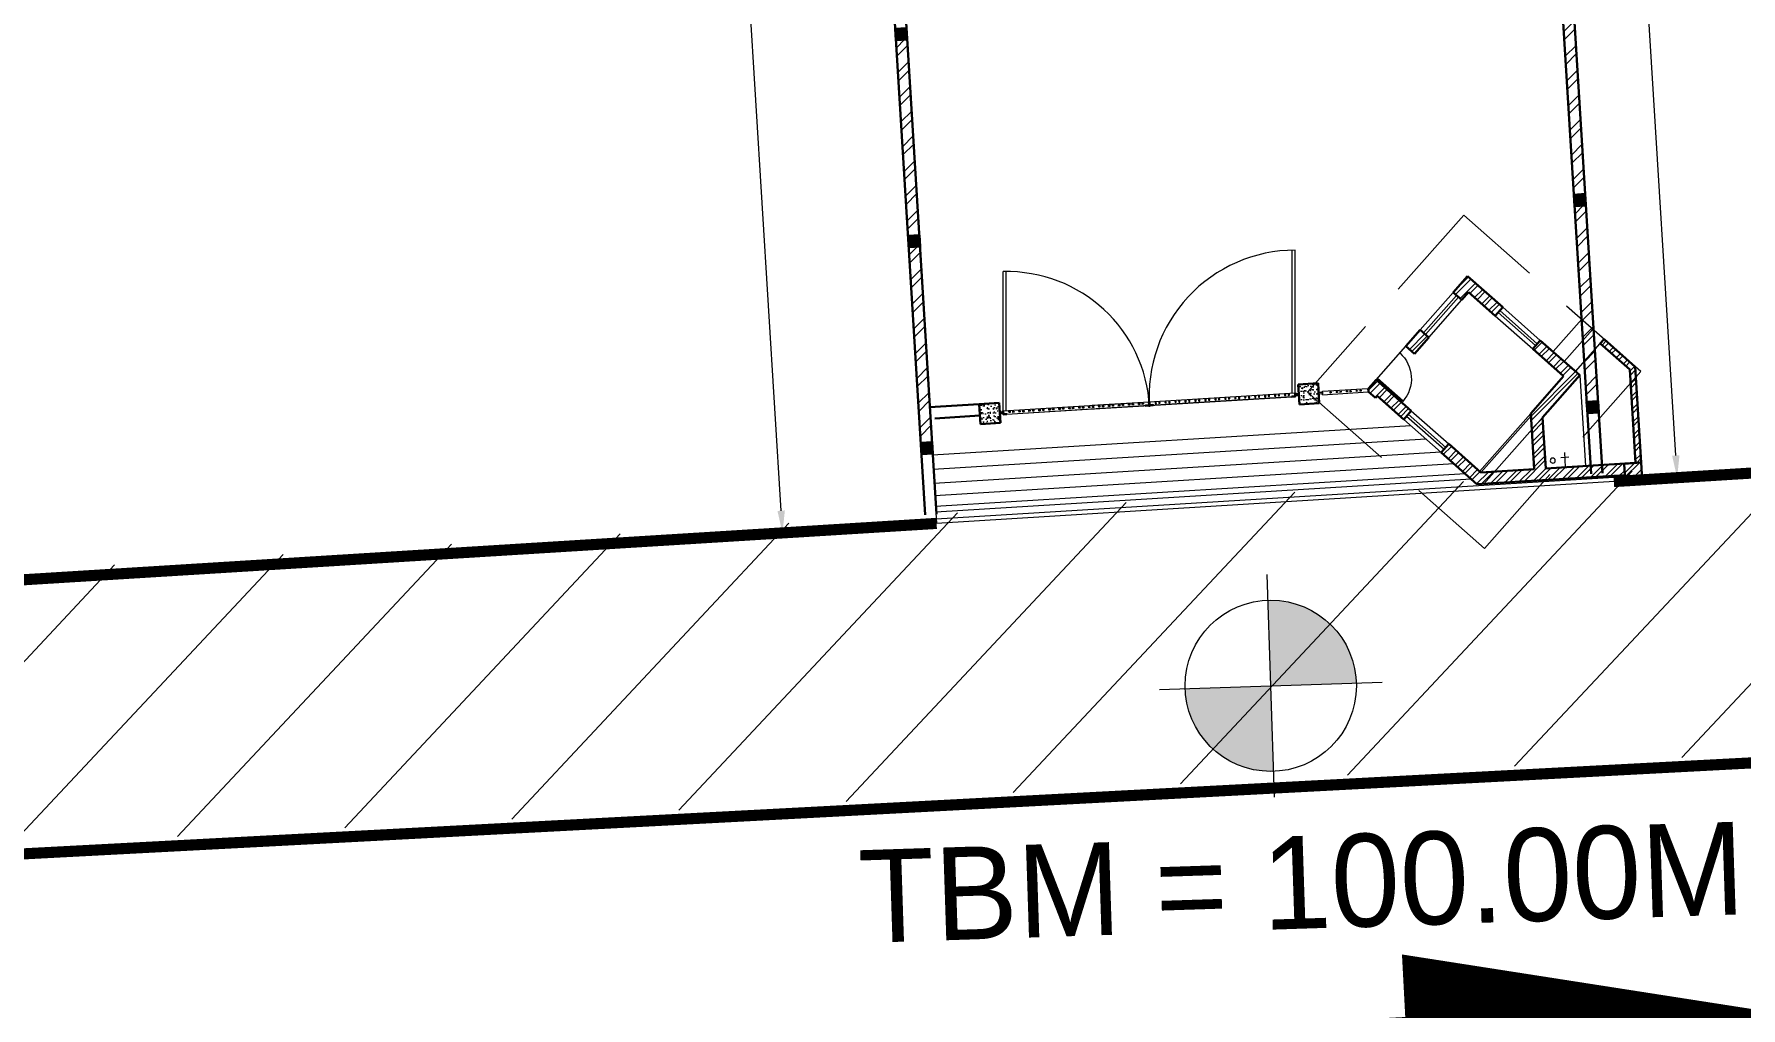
# Model space of a CAD drawing. Header units: millimetres. Extents: x 3614 to 12428, y -844 to 6844.
# Drawn here: x 5275.1 to 5309.6, y -478.92 to -459.24 of the extents above; entities that cross this region are included whole.
import ezdxf

# ---------------------------------------------------------------- set-up
doc = ezdxf.new("R2010")
doc.units = ezdxf.units.MM
doc.header["$LTSCALE"] = 40
doc.header["$MEASUREMENT"] = 0
doc.header["$PDMODE"] = 32
doc.header["$PDSIZE"] = 0.02
doc.linetypes.add('DASHED', pattern=[0.75, 0.5, -0.25])
doc.layers.get('0').update_dxf_attribs({"linetype": 'CONTINUOUS', "lineweight": 20})
doc.layers.get('Defpoints').update_dxf_attribs({"linetype": 'CONTINUOUS', "lineweight": 20})
for name, color, linetype, lineweight in [('Arrow', 1, 'CONTINUOUS', 18), ('brick Hatch', 30, 'CONTINUOUS', 13), ('Column', 252, 'CONTINUOUS', 30), ('Column Hatch', 253, 'CONTINUOUS', 13), ('Dim', 220, 'CONTINUOUS', 15), ('Door', 54, 'CONTINUOUS', 18), ('Fixture', 44, 'CONTINUOUS', 15), ('Hatch', 42, 'CONTINUOUS', 15), ('Hidden', 30, 'DASHED', 18), ('Jali', 40, 'CONTINUOUS', 5), ('LINE', 22, 'CONTINUOUS', 13), ('Property Line', 1, 'CONTINUOUS', 30), ('TBM', 1, 'CONTINUOUS', 20), ('TEXT', 7, 'CONTINUOUS', 20), ('Wall', 7, 'CONTINUOUS', 30), ('Window', 150, 'CONTINUOUS', 15), ('Window-Wall', 7, 'CONTINUOUS', 18)]:
    doc.layers.add(name, color=color, linetype=linetype, lineweight=lineweight)
doc.layers.add('Road', color=7, linetype='CONTINUOUS')
doc.styles.add('STYLE9', font='GOTHIC.TTF')
doc.styles.add('Tabrej', font='GOTHIC.TTF')
doc.dimstyles.new('Tabrej', dxfattribs={"dimtxt": 0.5, "dimasz": 0.45, "dimexe": 0.18, "dimexo": 0.0625, "dimgap": 0.09, "dimtad": 0, "dimdec": 3, "dimzin": 0, "dimdsep": 46, "dimtxsty": 'Tabrej', "dimcen": 0, "dimclrd": 256, "dimclre": 256, "dimclrt": 7, "dimaunit": 1, "dimadec": 3, "dimazin": 0, "dimtfac": 1, "dimtdec": 3, "dimtofl": 0, "dimtmove": 0, "dimatfit": 3, "dimfxl": 0, "dimtolj": 1, "dimtzin": 0, "dimlwd": -1, "dimlwe": -1, "dimarcsym": 0})

# ---------------------------------------------------------------- blocks, each defined once
blk = doc.blocks.new('*D32')
at = {"layer": 'Defpoints', "color": 0, "ltscale": 0.05, "transparency": 16777216}
for p in [(5302.83, -400.21), (5307.032, -468.284), (5308.311, -468.205)]:
    blk.add_point(p, dxfattribs=at)
at = {"layer": 'Dim', "ltscale": 0.05, "transparency": 16777216}
for p, q in [((5302.893, -400.206), (5304.29, -400.12)), ((5304.138, -400.58), (5306.016, -431.012)), ((5308.284, -467.756), (5306.406, -437.324)), ((5307.094, -468.28), (5308.491, -468.194))]:
    blk.add_line(p, q, dxfattribs=at)
for points in [[(5304.213, -400.576), (5304.063, -400.585), (5304.11, -400.131)], [(5308.359, -467.751), (5308.209, -467.76), (5308.311, -468.205)]]:
    blk.add_solid(points, dxfattribs=at)
at = {"layer": 'Dim', "color": 7, "lineweight": 35, "ltscale": 0.05, "transparency": 16777216, "insert": (5306.211, -434.168), "char_height": 1.5, "attachment_point": 5, "rotation": 273.5315, "style": 'Tabrej'}
blk.add_mtext('\\A1;68.203', dxfattribs=at)
blk = doc.blocks.new('*D33')
at = {"layer": 'Defpoints', "color": 0, "ltscale": 0.05, "transparency": 16777216}
for p in [(5290.41, -421.649), (5293.342, -469.129), (5290.227, -469.321)]:
    blk.add_point(p, dxfattribs=at)
at = {"layer": 'Dim', "ltscale": 0.05, "transparency": 16777216}
for p, q in [((5290.348, -421.652), (5287.116, -421.852)), ((5287.324, -422.29), (5288.576, -442.579)), ((5290.2, -468.872), (5288.947, -448.583)), ((5293.279, -469.133), (5290.048, -469.332))]:
    blk.add_line(p, q, dxfattribs=at)
for points in [[(5287.399, -422.285), (5287.249, -422.295), (5287.296, -421.841)], [(5290.275, -468.867), (5290.125, -468.877), (5290.227, -469.321)]]:
    blk.add_solid(points, dxfattribs=at)
at = {"layer": 'Dim', "color": 7, "lineweight": 35, "ltscale": 0.05, "transparency": 16777216, "insert": (5288.762, -445.581), "char_height": 1.5, "attachment_point": 5, "rotation": 273.5328, "style": 'Tabrej'}
blk.add_mtext('\\A1;47.571', dxfattribs=at)
blk = doc.blocks.new('BM')
at = {"layer": 'TBM'}
for points in [[(0, 0.144), (0, 0), (0.144, 0, 0.414214)], [(0, 0), (-0.144, 0, 0.414214), (0, -0.144)]]:
    blk.add_hatch(color=256, dxfattribs=at).paths.add_polyline_path(points)
for p, q in [((0, -0.1872), (0, 0.1872)), ((-0.1872, 0), (0.1872, 0))]:
    blk.add_line(p, q, dxfattribs=at)
blk.add_circle((0, 0), 0.144, dxfattribs=at)
blk = doc.blocks.new('arrow')
at = {"layer": 'Arrow', "color": 1}
blk.add_lwpolyline([(28337.059, 27068.614, 0, 1.266, 0), (28340.07, 27068.614, 0.253, 8.113, 0)], format="xyseb", dxfattribs=at)
at = {"layer": 'Arrow', "color": 1, "const_width": 0.253}
blk.add_lwpolyline([(28340.07, 27068.614), (28343.202, 27068.614)], dxfattribs=at)
blk = doc.blocks.new('s')
at = {"layer": 'Wall'}
for p, q in [((2353989, -1671014), (2354064, -1671014)), ((2353989, -1671014), (2353989, -1671017)), ((2353992, -1671020), (2354055, -1671020)), ((2354058, -1671023), (2354058, -1671086)), ((2354061, -1671089), (2354064, -1671089)), ((2354064, -1671014), (2354064, -1671089))]:
    blk.add_line(p, q, dxfattribs=at)
for centre, start, end in [((2353992, -1671017), 180, 270), ((2354055, -1671023), 0, 90), ((2354061, -1671086), 180, 270)]:
    blk.add_arc(centre, 3, start, end, dxfattribs=at)
blk = doc.blocks.new('Door')
for p, q in [((0, 0.458), (0, 0.444)), ((0, 0.458), (0.917, 0.458)), ((0, 0.444), (0.917, 0.444))]:
    blk.add_line(p, q)
blk.add_arc((0, 0.458), 0.917, 270, 0)
blk = doc.blocks.new('colm boundary')
at = {"layer": 'Column Hatch', "ltscale": 0.05}
h = blk.add_hatch(color=256, dxfattribs=at)
h.dxf.hatch_style = 1
h.paths.add_polyline_path([(5329.066, -456.275), (5329.296, -456.275), (5329.296, -456.045), (5329.066, -456.045)])
at = {"layer": 'Column', "ltscale": 0.05}
blk.add_lwpolyline([(5329.066, -456.275), (5329.296, -456.275), (5329.296, -456.045), (5329.066, -456.045)], close=True, dxfattribs=at)
blk = doc.blocks.new('fgb')
at = {"layer": 'Hatch', "ltscale": 0.05}
h = blk.add_hatch(dxfattribs=at)
h.set_pattern_fill('ANSI32', color=256)
h.set_pattern_definition([(45, (-234.00443, 22.68785), (-0.265165043, 0.265165043), []), (45, (-233.82765, 22.68785), (-0.265165043, 0.265165043), [])])
h.paths.add_polyline_path([(5056.42, -399.19), (5056.664, -403.145), (5056.894, -403.131), (5056.65, -399.176)])
h = blk.add_hatch(dxfattribs=at)
h.set_pattern_fill('ANSI32', color=256)
h.set_pattern_definition([(45, (-247.4648, 21.85684), (-0.265165043, 0.265165043), []), (45, (-247.28802, 21.85684), (-0.265165043, 0.265165043), [])])
h.paths.add_polyline_path([(5042.96, -400.021), (5043.204, -403.976), (5043.433, -403.962), (5043.189, -400.007)])
h = blk.add_hatch(dxfattribs=at)
h.set_pattern_fill('ANSI32', color=256)
h.set_pattern_definition([(45, (-233.7461, 18.5038), (-0.265165043, 0.265165043), []), (45, (-233.56934, 18.5038), (-0.265165043, 0.265165043), [])])
h.paths.add_polyline_path([(5056.678, -403.374), (5056.923, -407.329), (5057.152, -407.315), (5056.908, -403.36)])
h = blk.add_hatch(dxfattribs=at)
h.set_pattern_fill('ANSI32', color=256)
h.set_pattern_definition([(45, (-247.2065, 17.6728), (-0.265165043, 0.265165043), []), (45, (-247.0297, 17.6728), (-0.265165043, 0.265165043), [])])
h.paths.add_polyline_path([(5043.218, -404.205), (5043.462, -408.16), (5043.692, -408.146), (5043.448, -404.191)])
at = {"layer": 'Hatch'}
h = blk.add_hatch(dxfattribs=at)
h.set_pattern_fill('ANSI31', color=256, scale=18.75, angle=1.8665, style=0)
h.set_pattern_definition([(46.86649, (3271.3276, -2178.5363), (-1.710381, 1.6024236), [])])
h.paths.add_polyline_path([(5061.066, -408.535), (5057.242, -408.771), (5043.552, -409.616), (4975.631, -413.809), (4975.797, -418.89), (5061.104, -414.4)])
at = {"layer": 'Column Hatch', "ltscale": 0.05}
for points in [[(5056.42, -399.19), (5056.664, -403.145), (5056.894, -403.131), (5056.65, -399.176), (5056.42, -399.19)], [(5042.96, -400.021), (5043.204, -403.976), (5043.433, -403.962), (5043.189, -400.007), (5042.96, -400.021)], [(5056.678, -403.374), (5056.923, -407.329), (5057.152, -407.315), (5056.908, -403.36), (5056.678, -403.374)], [(5043.218, -404.205), (5043.462, -408.16), (5043.692, -408.146), (5043.448, -404.191), (5043.218, -404.205)]]:
    blk.add_lwpolyline(points, dxfattribs=at)
at = {"layer": 'Property Line', "lineweight": 30, "ltscale": 0.2}
for p, q in [((5057.242, -408.771), (5053.043, -340.759)), ((5057.012, -408.785), (5052.827, -340.997)), ((5040.836, -361.898), (5043.782, -409.602)), ((5040.621, -362.135), (5043.552, -409.616))]:
    blk.add_line(p, q, dxfattribs=at)
at = {"layer": 'Column Hatch', "rotation": 3.532813035008401}
for p in [(-304.095, -272.991), (-290.376, -276.344), (-303.836, -277.175), (-290.118, -280.528), (-303.578, -281.359)]:
    blk.add_blockref('colm boundary', p, dxfattribs=at)

msp = doc.modelspace()

# ---------------------------------------------------------------- hatches: boundary and pattern name
at = {"layer": 'brick Hatch'}
h = msp.add_hatch(dxfattribs=at)
h.set_pattern_fill('ANSI32', color=256, scale=20.183988, angle=-187.16581, style=0)
h.set_pattern_definition([(225, (5512.23205, 257.21823), (0.13594208, -0.13594208), []), (225, (5512.14142, 257.21823), (0.13594208, -0.13594208), [])])
h.paths.add_polyline_path([(5306.7584, -465.4918), (5306.8353, -465.4049), (5307.4652, -465.9615), (5307.4781, -466.1709), (5307.3694, -466.2939), (5307.3523, -466.0167)])
h.paths.add_polyline_path([(5307.4781, -466.1709), (5307.5849, -467.9008), (5307.4691, -467.908), (5307.3694, -466.2939)])
h.paths.add_polyline_path([(5307.2374, -467.9223), (5307.2517, -468.1539), (5305.6377, -468.2536), (5305.8551, -468.0076)])
h.paths.add_polyline_path([(5304.4055, -468.3297), (5304.6229, -468.0837), (5305.4243, -468.0342), (5305.3748, -467.2327), (5305.5922, -466.9868), (5305.656, -468.0199), (5305.8551, -468.0076), (5305.6377, -468.2536)])
h.paths.add_polyline_path([(5304.6229, -468.0837), (5304.4055, -468.3297), (5304.2645, -468.3384), (5303.5396, -467.6978), (5303.6933, -467.5239), (5304.3461, -468.1008)])
h.paths.add_polyline_path([(5302.2446, -466.5534), (5302.2115, -466.5908), (5302.075, -466.4702), (5302.0707, -466.3997), (5302.2244, -466.2257), (5302.9371, -466.8556), (5302.7834, -467.0295)])
h.paths.add_polyline_path([(5303.1165, -465.2162), (5303.2905, -465.3699), (5302.9998, -465.6989), (5302.8258, -465.5451)])
h.paths.add_polyline_path([(5303.9587, -464.6137), (5303.7848, -464.46), (5304.0755, -464.131), (5304.7883, -464.7609), (5304.6346, -464.9348), (5304.0957, -464.4586)])
h.paths.add_polyline_path([(5306.3442, -466.1358), (5305.5922, -466.9868), (5305.3748, -467.2327), (5305.3546, -466.9051), (5306.0165, -466.1561), (5305.3908, -465.6031), (5305.5445, -465.4291)])
h = msp.add_hatch(dxfattribs=at)
h.set_pattern_fill('AR-CONC', color=256, scale=1.009199, angle=-187.16581, style=0)
h.set_pattern_definition([(230, (5512.21994, 257.21823), (-0.183859363, 0.016085602), [0.019225113, -0.211476245]), (175, (5512.21994, 257.21823), (0.03556679, -0.19281289), [0.01538009, -0.169180995]), (280.451, (5512.20462, 257.21957), (-0.14829324, -0.17672641), [0.016338823, -0.179727055]), (226.1842, (5512.21994, 257.16696), (-0.27357088, 0.04242879), [0.02883767, -0.31721437]), (276.6356, (5512.19714, 257.1705), (-0.23958652, -0.24969996), [0.02450823, -0.26959058]), (171.184, (5512.21994, 257.16696), (-0.2395869, -0.24969952), [0.02307014, -0.25377149]), (201, (5512.19431, 257.17978), (-0.153008568, 0.103205573), [0.019225113, -0.211476244]), (146, (5512.1943, 257.17978), (-0.06237013, -0.185881076), [0.01538009, -0.169180996]), (251.4514, (5512.18156, 257.18838), (-0.215378277, -0.082675917), [0.016338823, -0.179727055]), (217.5, (5512.21994, 257.21823), (-0.0031169946, -0.0853322935), [0, -0.167130317, 0, -0.171744344, 0, -0.169821833]), (187.5, (5512.21994, 257.21823), (-0.067433888, -0.101101464), [0, -0.09791991, 0, -0.163285294, 0, -0.064724548]), (147.5, (5512.277105, 257.21823), (-0.136836983, 0.005781404), [0, -0.06408371, 0, -0.199941177, 0, -0.265306561]), (137.5, (5512.30274, 257.21823), (-0.149490828, -0.025660219), [0, -0.083308824, 0, -0.132781448, 0, -0.188406109])])
h.paths.add_polyline_path([(5300.6505, -466.3205), (5301.0534, -466.2957), (5301.0783, -466.6986), (5300.6754, -466.7234)])
h.paths.add_polyline_path([(5300.8673, -466.4907), (5300.8689, -466.5159), (5300.8941, -466.5143), (5300.8925, -466.4892)], flags=16)
h.paths.add_polyline_path([(5300.8695, -466.4926), (5300.8708, -466.5137), (5300.8919, -466.5124), (5300.8906, -466.4913)], flags=0)
h.paths.add_polyline_path([(5300.9429, -466.486), (5300.9444, -466.5112), (5300.9696, -466.5097), (5300.968, -466.4845)], flags=16)
h.paths.add_polyline_path([(5300.945, -466.4879), (5300.9463, -466.5091), (5300.9675, -466.5078), (5300.9662, -466.4866)], flags=0)
h = msp.add_hatch(dxfattribs=at)
h.set_pattern_fill('AR-CONC', color=256, scale=1.009199, angle=-187.16581, style=0)
h.set_pattern_definition([(230, (5512.11902, 257.21823), (-0.183859363, 0.016085602), [0.019225113, -0.211476245]), (175, (5512.11902, 257.21823), (0.03556679, -0.19281289), [0.01538009, -0.169180995]), (280.451, (5512.1037, 257.21957), (-0.14829324, -0.17672641), [0.016338823, -0.179727055]), (226.1842, (5512.11902, 257.16696), (-0.27357088, 0.04242879), [0.02883767, -0.31721437]), (276.6356, (5512.09623, 257.1705), (-0.23958652, -0.24969996), [0.02450823, -0.26959058]), (171.184, (5512.11902, 257.16696), (-0.2395869, -0.24969952), [0.02307014, -0.25377149]), (201, (5512.09339, 257.17978), (-0.153008568, 0.103205573), [0.019225113, -0.211476244]), (146, (5512.09339, 257.17978), (-0.06237013, -0.185881076), [0.01538009, -0.169180996]), (251.4514, (5512.08064, 257.18838), (-0.215378277, -0.082675917), [0.016338823, -0.179727055]), (217.5, (5512.11902, 257.21823), (-0.0031169946, -0.0853322935), [0, -0.167130317, 0, -0.171744344, 0, -0.169821833]), (187.5, (5512.11902, 257.21823), (-0.067433888, -0.101101464), [0, -0.09791991, 0, -0.163285294, 0, -0.064724548]), (147.5, (5512.176186, 257.21823), (-0.136836983, 0.005781404), [0, -0.06408371, 0, -0.199941177, 0, -0.265306561]), (137.5, (5512.20182, 257.21823), (-0.149490828, -0.025660219), [0, -0.083308824, 0, -0.132781448, 0, -0.188406109])])
h.paths.add_polyline_path([(5294.2039, -466.7185), (5294.4197, -466.7052), (5294.4588, -466.7533), (5294.4918, -466.7007), (5294.6068, -466.6936), (5294.6317, -467.0966), (5294.2288, -467.1214)])
h = msp.add_hatch(dxfattribs=at)
h.set_pattern_fill('ANSI32', color=256, scale=20.183988, angle=-187.16581, style=0)
h.set_pattern_definition([(225, (3060.11953, 1949.38467), (0.135942079, -0.135942079), []), (225, (3060.0289, 1949.38467), (0.135942079, -0.135942079), [])])
h.paths.add_polyline_path([(5307.2374, -467.9223), (5307.5849, -467.9008), (5307.6064, -468.2483), (5307.2589, -468.2698)])

# ---------------------------------------------------------------- linework, layer by layer
at = {"layer": 'Dim'}
msp.add_line((5293.1966, -466.7807), (5293.3416, -469.129), dxfattribs=at)
at = {"layer": 'Door'}
for p, q in [((5300.5272, -466.4918), (5300.5272, -463.6074)), ((5300.5872, -466.4918), (5300.5872, -463.6074)), ((5294.6896, -466.8537), (5294.6896, -464.0406)), ((5294.7496, -466.8537), (5294.7496, -464.0406)), ((5302.2244, -466.2257), (5302.8258, -465.5451)), ((5306.2572, -466.059), (5306.7584, -465.4918)), ((5301.1392, -466.4572), (5302.0586, -466.4004)), ((5302.0629, -466.4709), (5302.0586, -466.4004)), ((5296.2144, -466.778), (5296.2396, -466.7764)), ((5296.2396, -466.7764), (5296.2411, -466.8016)), ((5296.2899, -466.7733), (5296.3151, -466.7717)), ((5296.2915, -466.7985), (5296.2899, -466.7733)), ((5296.2921, -466.7752), (5296.3132, -466.7739)), ((5296.2934, -466.7963), (5296.2921, -466.7752)), ((5296.3132, -466.7739), (5296.3145, -466.795)), ((5296.3151, -466.7717), (5296.3167, -466.7969)), ((5296.4157, -466.7655), (5296.4409, -466.764)), ((5296.4173, -466.7907), (5296.4157, -466.7655)), ((5296.4179, -466.7674), (5296.439, -466.7661)), ((5296.4192, -466.7886), (5296.4179, -466.7674)), ((5296.439, -466.7661), (5296.4403, -466.7873)), ((5296.4409, -466.764), (5296.4425, -466.7892)), ((5296.4913, -466.7609), (5296.5165, -466.7593)), ((5296.4928, -466.7861), (5296.4913, -466.7609)), ((5296.4934, -466.7628), (5296.5146, -466.7615)), ((5296.4947, -466.7839), (5296.4934, -466.7628)), ((5296.5146, -466.7615), (5296.5159, -466.7826)), ((5296.5165, -466.7593), (5296.518, -466.7845)), ((5296.617, -466.7531), (5296.6422, -466.7516)), ((5296.6186, -466.7783), (5296.617, -466.7531)), ((5296.6438, -466.7767), (5296.6186, -466.7783)), ((5296.6192, -466.755), (5296.6403, -466.7537)), ((5296.6205, -466.7761), (5296.6192, -466.755)), ((5296.6416, -466.7748), (5296.6205, -466.7761)), ((5296.6403, -466.7537), (5296.6416, -466.7748)), ((5296.6422, -466.7516), (5296.6438, -466.7767)), ((5296.6926, -466.7484), (5296.7178, -466.7469)), ((5296.6941, -466.7736), (5296.6926, -466.7484)), ((5296.7193, -466.7721), (5296.6941, -466.7736)), ((5296.6947, -466.7503), (5296.7159, -466.749)), ((5296.696, -466.7715), (5296.6947, -466.7503)), ((5296.7172, -466.7702), (5296.696, -466.7715)), ((5296.7159, -466.749), (5296.7172, -466.7702)), ((5296.7178, -466.7469), (5296.7193, -466.7721)), ((5296.8184, -466.7407), (5296.8436, -466.7391)), ((5296.8199, -466.7659), (5296.8184, -466.7407)), ((5296.8451, -466.7643), (5296.8199, -466.7659)), ((5296.8205, -466.7426), (5296.8417, -466.7413)), ((5296.8218, -466.7637), (5296.8205, -466.7426)), ((5296.843, -466.7624), (5296.8218, -466.7637)), ((5296.8417, -466.7413), (5296.843, -466.7624)), ((5296.8436, -466.7391), (5296.8451, -466.7643)), ((5296.8939, -466.736), (5296.9191, -466.7345)), ((5296.8955, -466.7612), (5296.8939, -466.736)), ((5296.9207, -466.7596), (5296.8955, -466.7612)), ((5296.8961, -466.7379), (5296.9172, -466.7366)), ((5296.8974, -466.7591), (5296.8961, -466.7379)), ((5296.9185, -466.7578), (5296.8974, -466.7591)), ((5296.9172, -466.7366), (5296.9185, -466.7578)), ((5296.9191, -466.7345), (5296.9207, -466.7596)), ((5297.0197, -466.7282), (5297.0449, -466.7267)), ((5297.0212, -466.7534), (5297.0197, -466.7282)), ((5297.0464, -466.7519), (5297.0212, -466.7534)), ((5297.0218, -466.7301), (5297.043, -466.7288)), ((5297.0231, -466.7513), (5297.0218, -466.7301)), ((5297.0443, -466.75), (5297.0231, -466.7513)), ((5297.043, -466.7288), (5297.0443, -466.75)), ((5297.0449, -466.7267), (5297.0464, -466.7519)), ((5297.0952, -466.7236), (5297.1204, -466.722)), ((5297.0968, -466.7488), (5297.0952, -466.7236)), ((5297.122, -466.7472), (5297.0968, -466.7488)), ((5297.0974, -466.7255), (5297.1185, -466.7242)), ((5297.0987, -466.7466), (5297.0974, -466.7255)), ((5297.1198, -466.7453), (5297.0987, -466.7466)), ((5297.1185, -466.7242), (5297.1198, -466.7453)), ((5297.1204, -466.722), (5297.122, -466.7472)), ((5297.221, -466.7158), (5297.2462, -466.7143)), ((5297.2226, -466.741), (5297.221, -466.7158)), ((5297.2478, -466.7394), (5297.2226, -466.741)), ((5297.2232, -466.7177), (5297.2443, -466.7164)), ((5297.2245, -466.7389), (5297.2232, -466.7177)), ((5297.2456, -466.7376), (5297.2245, -466.7389)), ((5297.2443, -466.7164), (5297.2456, -466.7376)), ((5297.2462, -466.7143), (5297.2478, -466.7394)), ((5297.2966, -466.7112), (5297.3217, -466.7096)), ((5297.2981, -466.7363), (5297.2966, -466.7112)), ((5297.3233, -466.7348), (5297.2981, -466.7363)), ((5297.2987, -466.713), (5297.3199, -466.7117)), ((5297.3, -466.7342), (5297.2987, -466.713)), ((5297.3212, -466.7329), (5297.3, -466.7342)), ((5297.3199, -466.7117), (5297.3212, -466.7329)), ((5297.3217, -466.7096), (5297.3233, -466.7348)), ((5297.4223, -466.7034), (5297.4475, -466.7018)), ((5297.4239, -466.7286), (5297.4223, -466.7034)), ((5297.4491, -466.727), (5297.4239, -466.7286)), ((5297.4245, -466.7053), (5297.4456, -466.704)), ((5297.4258, -466.7264), (5297.4245, -466.7053)), ((5297.4469, -466.7251), (5297.4258, -466.7264)), ((5297.4456, -466.704), (5297.4469, -466.7251)), ((5297.4475, -466.7018), (5297.4491, -466.727)), ((5297.4979, -466.6987), (5297.5231, -466.6972)), ((5297.4994, -466.7239), (5297.4979, -466.6987)), ((5297.5246, -466.7224), (5297.4994, -466.7239)), ((5297.5, -466.7006), (5297.5212, -466.6993)), ((5297.5013, -466.7218), (5297.5, -466.7006)), ((5297.5225, -466.7205), (5297.5013, -466.7218)), ((5297.5212, -466.6993), (5297.5225, -466.7205)), ((5297.5231, -466.6972), (5297.5246, -466.7224)), ((5297.782, -466.6812), (5297.7568, -466.6827)), ((5297.7568, -466.6827), (5297.7584, -466.7079)), ((5297.7584, -466.7079), (5297.7836, -466.7064)), ((5297.7801, -466.6833), (5297.759, -466.6846)), ((5297.759, -466.6846), (5297.7603, -466.7058)), ((5297.7603, -466.7058), (5297.7814, -466.7045)), ((5297.7814, -466.7045), (5297.7801, -466.6833)), ((5297.7836, -466.7064), (5297.782, -466.6812)), ((5297.8576, -466.6765), (5297.8324, -466.6781)), ((5297.8324, -466.6781), (5297.8339, -466.7033)), ((5297.8339, -466.7033), (5297.8591, -466.7017)), ((5297.8557, -466.6787), (5297.8345, -466.68)), ((5297.8345, -466.68), (5297.8358, -466.7011)), ((5297.8358, -466.7011), (5297.857, -466.6998)), ((5297.857, -466.6998), (5297.8557, -466.6787)), ((5297.8591, -466.7017), (5297.8576, -466.6765)), ((5297.9833, -466.6688), (5297.9581, -466.6703)), ((5297.9581, -466.6703), (5297.9597, -466.6955)), ((5297.9597, -466.6955), (5297.9849, -466.6939)), ((5297.9814, -466.6709), (5297.9603, -466.6722)), ((5297.9603, -466.6722), (5297.9616, -466.6934)), ((5297.9616, -466.6934), (5297.9827, -466.692)), ((5297.9827, -466.692), (5297.9814, -466.6709)), ((5297.9849, -466.6939), (5297.9833, -466.6688)), ((5298.0589, -466.6641), (5298.0337, -466.6656)), ((5298.0337, -466.6656), (5298.0352, -466.6908)), ((5298.0352, -466.6908), (5298.0604, -466.6893)), ((5298.057, -466.6662), (5298.0358, -466.6675)), ((5298.0358, -466.6675), (5298.0371, -466.6887)), ((5298.0371, -466.6887), (5298.0583, -466.6874)), ((5298.0583, -466.6874), (5298.057, -466.6662)), ((5298.0604, -466.6893), (5298.0589, -466.6641)), ((5298.1846, -466.6563), (5298.1595, -466.6579)), ((5298.1595, -466.6579), (5298.161, -466.6831)), ((5298.161, -466.6831), (5298.1862, -466.6815)), ((5298.1828, -466.6585), (5298.1616, -466.6598)), ((5298.1616, -466.6598), (5298.1629, -466.6809)), ((5298.1629, -466.6809), (5298.1841, -466.6796)), ((5298.1841, -466.6796), (5298.1828, -466.6585)), ((5298.1862, -466.6815), (5298.1846, -466.6563)), ((5298.2602, -466.6517), (5298.235, -466.6532)), ((5298.235, -466.6532), (5298.2366, -466.6784)), ((5298.2366, -466.6784), (5298.2617, -466.6768)), ((5298.2583, -466.6538), (5298.2372, -466.6551)), ((5298.2372, -466.6551), (5298.2385, -466.6763)), ((5298.2385, -466.6763), (5298.2596, -466.675)), ((5298.2596, -466.675), (5298.2583, -466.6538)), ((5298.2617, -466.6768), (5298.2602, -466.6517)), ((5298.386, -466.6439), (5298.3608, -466.6455)), ((5298.3608, -466.6455), (5298.3623, -466.6706)), ((5298.3623, -466.6706), (5298.3875, -466.6691)), ((5298.3841, -466.646), (5298.3629, -466.6473)), ((5298.3629, -466.6473), (5298.3642, -466.6685)), ((5298.3642, -466.6685), (5298.3854, -466.6672)), ((5298.3854, -466.6672), (5298.3841, -466.646)), ((5298.3875, -466.6691), (5298.386, -466.6439)), ((5298.4615, -466.6392), (5298.4363, -466.6408)), ((5298.4363, -466.6408), (5298.4379, -466.666)), ((5298.4379, -466.666), (5298.4631, -466.6644)), ((5298.4596, -466.6414), (5298.4385, -466.6427)), ((5298.4385, -466.6427), (5298.4398, -466.6638)), ((5298.4398, -466.6638), (5298.4609, -466.6625)), ((5298.4609, -466.6625), (5298.4596, -466.6414)), ((5298.4631, -466.6644), (5298.4615, -466.6392)), ((5298.5873, -466.6315), (5298.5621, -466.633)), ((5298.5621, -466.633), (5298.5637, -466.6582)), ((5298.5637, -466.6582), (5298.5888, -466.6567)), ((5298.5854, -466.6336), (5298.5643, -466.6349)), ((5298.5643, -466.6349), (5298.5656, -466.6561)), ((5298.5656, -466.6561), (5298.5867, -466.6548)), ((5298.5867, -466.6548), (5298.5854, -466.6336)), ((5298.5888, -466.6567), (5298.5873, -466.6315)), ((5298.6628, -466.6268), (5298.6377, -466.6284)), ((5298.6377, -466.6284), (5298.6392, -466.6535)), ((5298.6392, -466.6535), (5298.6644, -466.652)), ((5298.6609, -466.6289), (5298.6398, -466.6302)), ((5298.6398, -466.6302), (5298.6411, -466.6514)), ((5298.6411, -466.6514), (5298.6623, -466.6501)), ((5298.6623, -466.6501), (5298.6609, -466.6289)), ((5298.6644, -466.652), (5298.6628, -466.6268)), ((5298.7886, -466.619), (5298.7634, -466.6206)), ((5298.7634, -466.6206), (5298.765, -466.6458)), ((5298.765, -466.6458), (5298.7902, -466.6442)), ((5298.7867, -466.6212), (5298.7656, -466.6225)), ((5298.7656, -466.6225), (5298.7669, -466.6436)), ((5298.7669, -466.6436), (5298.788, -466.6423)), ((5298.788, -466.6423), (5298.7867, -466.6212)), ((5298.7902, -466.6442), (5298.7886, -466.619)), ((5298.8642, -466.6144), (5298.839, -466.6159)), ((5298.839, -466.6159), (5298.8405, -466.6411)), ((5298.8405, -466.6411), (5298.8657, -466.6396)), ((5298.8623, -466.6165), (5298.8411, -466.6178)), ((5298.8411, -466.6178), (5298.8424, -466.639)), ((5298.8424, -466.639), (5298.8636, -466.6377)), ((5298.8636, -466.6377), (5298.8623, -466.6165)), ((5298.8657, -466.6396), (5298.8642, -466.6144)), ((5298.9899, -466.6066), (5298.9648, -466.6082)), ((5298.9648, -466.6082), (5298.9663, -466.6333)), ((5298.9663, -466.6333), (5298.9915, -466.6318)), ((5298.988, -466.6087), (5298.9669, -466.6101)), ((5298.9669, -466.6101), (5298.9682, -466.6312)), ((5298.9682, -466.6312), (5298.9894, -466.6299)), ((5298.9894, -466.6299), (5298.988, -466.6087)), ((5298.9915, -466.6318), (5298.9899, -466.6066)), ((5299.0655, -466.6019), (5299.0403, -466.6035)), ((5299.0403, -466.6035), (5299.0419, -466.6287)), ((5299.0419, -466.6287), (5299.067, -466.6271)), ((5299.0636, -466.6041), (5299.0424, -466.6054)), ((5299.0424, -466.6054), (5299.0437, -466.6265)), ((5299.0437, -466.6265), (5299.0649, -466.6252)), ((5299.0649, -466.6252), (5299.0636, -466.6041)), ((5299.067, -466.6271), (5299.0655, -466.6019)), ((5299.1913, -466.5942), (5299.1661, -466.5957)), ((5299.1661, -466.5957), (5299.1676, -466.6209)), ((5299.1676, -466.6209), (5299.1928, -466.6194)), ((5299.1894, -466.5963), (5299.1682, -466.5976)), ((5299.1682, -466.5976), (5299.1695, -466.6188)), ((5299.1695, -466.6188), (5299.1907, -466.6175)), ((5299.1907, -466.6175), (5299.1894, -466.5963)), ((5299.1928, -466.6194), (5299.1913, -466.5942)), ((5299.2668, -466.5895), (5299.2416, -466.5911)), ((5299.2416, -466.5911), (5299.2432, -466.6163)), ((5299.2432, -466.6163), (5299.2684, -466.6147)), ((5299.2649, -466.5917), (5299.2438, -466.593)), ((5299.2438, -466.593), (5299.2451, -466.6141)), ((5299.2451, -466.6141), (5299.2662, -466.6128)), ((5299.2662, -466.6128), (5299.2649, -466.5917)), ((5299.2684, -466.6147), (5299.2668, -466.5895)), ((5299.3926, -466.5818), (5299.3674, -466.5833)), ((5299.3674, -466.5833), (5299.369, -466.6085)), ((5299.369, -466.6085), (5299.3941, -466.6069)), ((5299.3907, -466.5839), (5299.3695, -466.5852)), ((5299.3695, -466.5852), (5299.3708, -466.6063)), ((5299.3708, -466.6063), (5299.392, -466.605)), ((5299.392, -466.605), (5299.3907, -466.5839)), ((5299.3941, -466.6069), (5299.3926, -466.5818)), ((5299.4681, -466.5771), (5299.4429, -466.5786)), ((5299.4429, -466.5786), (5299.4445, -466.6038)), ((5299.4445, -466.6038), (5299.4697, -466.6023)), ((5299.4662, -466.5792), (5299.4451, -466.5805)), ((5299.4451, -466.5805), (5299.4464, -466.6017)), ((5299.4464, -466.6017), (5299.4675, -466.6004)), ((5299.4675, -466.6004), (5299.4662, -466.5792)), ((5299.4697, -466.6023), (5299.4681, -466.5771)), ((5299.5939, -466.5693), (5299.5687, -466.5709)), ((5299.5687, -466.5709), (5299.5703, -466.5961)), ((5299.5703, -466.5961), (5299.5955, -466.5945)), ((5299.592, -466.5715), (5299.5709, -466.5728)), ((5299.5709, -466.5728), (5299.5722, -466.5939)), ((5299.5722, -466.5939), (5299.5933, -466.5926)), ((5299.5933, -466.5926), (5299.592, -466.5715)), ((5299.5955, -466.5945), (5299.5939, -466.5693)), ((5299.6695, -466.5647), (5299.6443, -466.5662)), ((5299.6443, -466.5662), (5299.6458, -466.5914)), ((5299.6458, -466.5914), (5299.671, -466.5898)), ((5299.6676, -466.5668), (5299.6464, -466.5681)), ((5299.6464, -466.5681), (5299.6477, -466.5893)), ((5299.6477, -466.5893), (5299.6689, -466.588)), ((5299.6689, -466.588), (5299.6676, -466.5668)), ((5299.671, -466.5898), (5299.6695, -466.5647)), ((5299.7952, -466.5569), (5299.77, -466.5584)), ((5299.77, -466.5584), (5299.7716, -466.5836)), ((5299.7716, -466.5836), (5299.7968, -466.5821)), ((5299.7933, -466.559), (5299.7722, -466.5603)), ((5299.7722, -466.5603), (5299.7735, -466.5815)), ((5299.7735, -466.5815), (5299.7946, -466.5802)), ((5299.7946, -466.5802), (5299.7933, -466.559)), ((5299.7968, -466.5821), (5299.7952, -466.5569)), ((5299.8708, -466.5522), (5299.8456, -466.5538)), ((5299.8456, -466.5538), (5299.8471, -466.579)), ((5299.8471, -466.579), (5299.8723, -466.5774)), ((5299.8689, -466.5544), (5299.8477, -466.5557)), ((5299.8477, -466.5557), (5299.849, -466.5768)), ((5299.849, -466.5768), (5299.8702, -466.5755)), ((5299.8702, -466.5755), (5299.8689, -466.5544)), ((5299.8723, -466.5774), (5299.8708, -466.5522)), ((5299.9966, -466.5445), (5299.9714, -466.546)), ((5299.9714, -466.546), (5299.9729, -466.5712)), ((5299.9729, -466.5712), (5299.9981, -466.5696)), ((5299.9947, -466.5466), (5299.9735, -466.5479)), ((5299.9735, -466.5479), (5299.9748, -466.5691)), ((5299.9748, -466.5691), (5299.996, -466.5678)), ((5299.996, -466.5678), (5299.9947, -466.5466)), ((5299.9981, -466.5696), (5299.9966, -466.5445)), ((5300.0721, -466.5398), (5300.0469, -466.5414)), ((5300.0469, -466.5414), (5300.0485, -466.5665)), ((5300.0485, -466.5665), (5300.0737, -466.565)), ((5300.0702, -466.5419), (5300.0491, -466.5432)), ((5300.0491, -466.5432), (5300.0504, -466.5644)), ((5300.0504, -466.5644), (5300.0715, -466.5631)), ((5300.0715, -466.5631), (5300.0702, -466.5419)), ((5300.0737, -466.565), (5300.0721, -466.5398)), ((5300.1979, -466.532), (5300.1727, -466.5336)), ((5300.1727, -466.5336), (5300.1742, -466.5588)), ((5300.1742, -466.5588), (5300.1994, -466.5572)), ((5300.196, -466.5342), (5300.1748, -466.5355)), ((5300.1748, -466.5355), (5300.1761, -466.5566)), ((5300.1761, -466.5566), (5300.1973, -466.5553)), ((5300.1973, -466.5553), (5300.196, -466.5342)), ((5300.1994, -466.5572), (5300.1979, -466.532)), ((5300.2734, -466.5274), (5300.2482, -466.5289)), ((5300.2482, -466.5289), (5300.2498, -466.5541)), ((5300.2498, -466.5541), (5300.275, -466.5526)), ((5300.2715, -466.5295), (5300.2504, -466.5308)), ((5300.2504, -466.5308), (5300.2517, -466.552)), ((5300.2517, -466.552), (5300.2728, -466.5507)), ((5300.2728, -466.5507), (5300.2715, -466.5295)), ((5300.275, -466.5526), (5300.2734, -466.5274)), ((5300.3992, -466.5196), (5300.374, -466.5212)), ((5300.374, -466.5212), (5300.3756, -466.5463)), ((5300.3756, -466.5463), (5300.4008, -466.5448)), ((5300.3973, -466.5217), (5300.3762, -466.5231)), ((5300.3762, -466.5231), (5300.3775, -466.5442)), ((5300.3775, -466.5442), (5300.3986, -466.5429)), ((5300.3986, -466.5429), (5300.3973, -466.5217)), ((5300.4008, -466.5448), (5300.3992, -466.5196)), ((5300.4747, -466.5149), (5300.4496, -466.5165)), ((5300.4496, -466.5165), (5300.4511, -466.5417)), ((5300.4511, -466.5417), (5300.4763, -466.5401)), ((5300.4729, -466.5171), (5300.4517, -466.5184)), ((5300.4517, -466.5184), (5300.453, -466.5395)), ((5300.453, -466.5395), (5300.4742, -466.5382)), ((5300.4742, -466.5382), (5300.4729, -466.5171)), ((5300.4763, -466.5401), (5300.4747, -466.5149)), ((5301.0647, -466.4795), (5301.1403, -466.4748)), ((5301.0647, -466.4795), (5301.1403, -466.4748)), ((5301.0669, -466.5147), (5301.0647, -466.4795)), ((5301.0669, -466.5147), (5301.0647, -466.4795)), ((5301.1425, -466.5101), (5301.0669, -466.5147)), ((5301.1425, -466.5101), (5301.0669, -466.5147)), ((5301.1435, -466.5277), (5301.1392, -466.4572)), ((5301.1435, -466.5277), (5301.1392, -466.4572)), ((5301.1403, -466.4748), (5301.1425, -466.5101)), ((5301.1403, -466.4748), (5301.1425, -466.5101)), ((5301.1435, -466.5277), (5302.0629, -466.4709)), ((5301.2918, -466.473), (5301.317, -466.4715)), ((5301.2918, -466.473), (5301.317, -466.4715)), ((5301.2918, -466.473), (5301.2931, -466.4932)), ((5301.2918, -466.473), (5301.2931, -466.4932)), ((5301.2931, -466.4932), (5301.3183, -466.4916)), ((5301.2931, -466.4932), (5301.3183, -466.4916)), ((5301.317, -466.4715), (5301.3183, -466.4916)), ((5301.317, -466.4715), (5301.3183, -466.4916)), ((5301.4177, -466.4653), (5301.4429, -466.4637)), ((5301.4177, -466.4653), (5301.4429, -466.4637)), ((5301.4177, -466.4653), (5301.419, -466.4854)), ((5301.4177, -466.4653), (5301.419, -466.4854)), ((5301.4177, -466.4653), (5301.419, -466.4854)), ((5301.4177, -466.4653), (5301.419, -466.4854)), ((5301.4442, -466.4839), (5301.419, -466.4854)), ((5301.4442, -466.4839), (5301.419, -466.4854)), ((5301.4429, -466.4637), (5301.4442, -466.4839)), ((5301.4429, -466.4637), (5301.4442, -466.4839)), ((5301.4429, -466.4637), (5301.4442, -466.4839)), ((5301.4429, -466.4637), (5301.4442, -466.4839)), ((5301.4933, -466.4606), (5301.5185, -466.459)), ((5301.4933, -466.4606), (5301.5185, -466.459)), ((5301.4933, -466.4606), (5301.4945, -466.4807)), ((5301.4933, -466.4606), (5301.4945, -466.4807)), ((5301.5197, -466.4792), (5301.4945, -466.4807)), ((5301.5197, -466.4792), (5301.4945, -466.4807)), ((5301.5185, -466.459), (5301.5197, -466.4792)), ((5301.5185, -466.459), (5301.5197, -466.4792)), ((5301.6192, -466.4528), (5301.6444, -466.4513)), ((5301.6192, -466.4528), (5301.6444, -466.4513)), ((5301.6192, -466.4528), (5301.6204, -466.473)), ((5301.6192, -466.4528), (5301.6204, -466.473)), ((5301.6456, -466.4714), (5301.6204, -466.473)), ((5301.6456, -466.4714), (5301.6204, -466.473)), ((5301.6444, -466.4513), (5301.6456, -466.4714)), ((5301.6444, -466.4513), (5301.6456, -466.4714)), ((5301.6947, -466.4482), (5301.7199, -466.4466)), ((5301.6947, -466.4482), (5301.7199, -466.4466)), ((5301.6947, -466.4482), (5301.696, -466.4683)), ((5301.6947, -466.4482), (5301.696, -466.4683)), ((5301.7212, -466.4668), (5301.696, -466.4683)), ((5301.7212, -466.4668), (5301.696, -466.4683)), ((5301.7199, -466.4466), (5301.7212, -466.4668)), ((5301.7199, -466.4466), (5301.7212, -466.4668)), ((5301.8207, -466.4404), (5301.8458, -466.4388)), ((5301.8207, -466.4404), (5301.8458, -466.4388)), ((5301.8207, -466.4404), (5301.8219, -466.4605)), ((5301.8207, -466.4404), (5301.8219, -466.4605)), ((5301.8471, -466.459), (5301.8219, -466.4605)), ((5301.8471, -466.459), (5301.8219, -466.4605)), ((5301.8458, -466.4388), (5301.8471, -466.459)), ((5301.8458, -466.4388), (5301.8471, -466.459)), ((5301.8963, -466.4369), (5301.9215, -466.4353)), ((5301.8963, -466.4369), (5301.9215, -466.4353)), ((5301.8963, -466.4369), (5301.8975, -466.457)), ((5301.8963, -466.4369), (5301.8975, -466.457)), ((5301.9227, -466.4555), (5301.8975, -466.457)), ((5301.9227, -466.4555), (5301.8975, -466.457)), ((5301.9215, -466.4353), (5301.9227, -466.4555)), ((5301.9215, -466.4353), (5301.9227, -466.4555)), ((5294.8051, -466.865), (5294.8303, -466.8634)), ((5294.8067, -466.8902), (5294.8051, -466.865)), ((5294.8319, -466.8886), (5294.8067, -466.8902)), ((5294.8073, -466.8669), (5294.8284, -466.8656)), ((5294.8086, -466.888), (5294.8073, -466.8669)), ((5294.8297, -466.8867), (5294.8086, -466.888)), ((5294.8284, -466.8656), (5294.8297, -466.8867)), ((5294.8303, -466.8634), (5294.8319, -466.8886)), ((5294.8807, -466.8603), (5294.9059, -466.8588)), ((5294.8822, -466.8855), (5294.8807, -466.8603)), ((5294.9074, -466.8839), (5294.8822, -466.8855)), ((5294.8828, -466.8622), (5294.904, -466.8609)), ((5294.8841, -466.8833), (5294.8828, -466.8622)), ((5294.9053, -466.882), (5294.8841, -466.8833)), ((5294.904, -466.8609), (5294.9053, -466.882)), ((5294.9059, -466.8588), (5294.9074, -466.8839)), ((5295.0065, -466.8525), (5295.0316, -466.851)), ((5295.008, -466.8777), (5295.0065, -466.8525)), ((5295.0332, -466.8762), (5295.008, -466.8777)), ((5295.0086, -466.8544), (5295.0298, -466.8531)), ((5295.0099, -466.8756), (5295.0086, -466.8544)), ((5295.0311, -466.8743), (5295.0099, -466.8756)), ((5295.0298, -466.8531), (5295.0311, -466.8743)), ((5295.0316, -466.851), (5295.0332, -466.8762)), ((5295.082, -466.8479), (5295.1072, -466.8463)), ((5295.0836, -466.8731), (5295.082, -466.8479)), ((5295.1087, -466.8715), (5295.0836, -466.8731)), ((5295.0842, -466.8498), (5295.1053, -466.8485)), ((5295.0855, -466.8709), (5295.0842, -466.8498)), ((5295.1066, -466.8696), (5295.0855, -466.8709)), ((5295.1053, -466.8485), (5295.1066, -466.8696)), ((5295.1072, -466.8463), (5295.1087, -466.8715)), ((5295.2078, -466.8401), (5295.233, -466.8386)), ((5295.2093, -466.8653), (5295.2078, -466.8401)), ((5295.2345, -466.8637), (5295.2093, -466.8653)), ((5295.2099, -466.842), (5295.2311, -466.8407)), ((5295.2112, -466.8632), (5295.2099, -466.842)), ((5295.2324, -466.8618), (5295.2112, -466.8632)), ((5295.2311, -466.8407), (5295.2324, -466.8618)), ((5295.233, -466.8386), (5295.2345, -466.8637)), ((5295.2833, -466.8354), (5295.3085, -466.8339)), ((5295.2849, -466.8606), (5295.2833, -466.8354)), ((5295.3101, -466.8591), (5295.2849, -466.8606)), ((5295.2855, -466.8373), (5295.3066, -466.836)), ((5295.2868, -466.8585), (5295.2855, -466.8373)), ((5295.3079, -466.8572), (5295.2868, -466.8585)), ((5295.3066, -466.836), (5295.3079, -466.8572)), ((5295.3085, -466.8339), (5295.3101, -466.8591)), ((5295.4091, -466.8277), (5295.4343, -466.8261)), ((5295.4107, -466.8529), (5295.4091, -466.8277)), ((5295.4358, -466.8513), (5295.4107, -466.8529)), ((5295.4113, -466.8296), (5295.4324, -466.8283)), ((5295.4126, -466.8507), (5295.4113, -466.8296)), ((5295.4337, -466.8494), (5295.4126, -466.8507)), ((5295.4324, -466.8283), (5295.4337, -466.8494)), ((5295.4343, -466.8261), (5295.4358, -466.8513)), ((5295.4847, -466.823), (5295.5098, -466.8215)), ((5295.4862, -466.8482), (5295.4847, -466.823)), ((5295.5114, -466.8466), (5295.4862, -466.8482)), ((5295.4868, -466.8249), (5295.5079, -466.8236)), ((5295.4881, -466.8461), (5295.4868, -466.8249)), ((5295.5093, -466.8448), (5295.4881, -466.8461)), ((5295.5079, -466.8236), (5295.5093, -466.8448)), ((5295.5098, -466.8215), (5295.5114, -466.8466)), ((5295.6104, -466.8153), (5295.6356, -466.8137)), ((5295.612, -466.8404), (5295.6104, -466.8153)), ((5295.6372, -466.8389), (5295.612, -466.8404)), ((5295.6126, -466.8171), (5295.6337, -466.8158)), ((5295.6139, -466.8383), (5295.6126, -466.8171)), ((5295.635, -466.837), (5295.6139, -466.8383)), ((5295.6337, -466.8158), (5295.635, -466.837)), ((5295.6356, -466.8137), (5295.6372, -466.8389)), ((5295.686, -466.8106), (5295.7112, -466.809)), ((5295.6875, -466.8358), (5295.686, -466.8106)), ((5295.7127, -466.8342), (5295.6875, -466.8358)), ((5295.6881, -466.8125), (5295.7093, -466.8112)), ((5295.6894, -466.8336), (5295.6881, -466.8125)), ((5295.7106, -466.8323), (5295.6894, -466.8336)), ((5295.7093, -466.8112), (5295.7106, -466.8323)), ((5295.7112, -466.809), (5295.7127, -466.8342)), ((5295.8118, -466.8028), (5295.8369, -466.8013)), ((5295.8133, -466.828), (5295.8118, -466.8028)), ((5295.8385, -466.8265), (5295.8133, -466.828)), ((5295.8139, -466.8047), (5295.835, -466.8034)), ((5295.8152, -466.8259), (5295.8139, -466.8047)), ((5295.8364, -466.8246), (5295.8152, -466.8259)), ((5295.835, -466.8034), (5295.8364, -466.8246)), ((5295.8369, -466.8013), (5295.8385, -466.8265)), ((5295.8873, -466.7982), (5295.9125, -466.7966)), ((5295.8889, -466.8233), (5295.8873, -466.7982)), ((5295.914, -466.8218), (5295.8889, -466.8233)), ((5295.8894, -466.8), (5295.9106, -466.7987)), ((5295.8907, -466.8212), (5295.8894, -466.8)), ((5295.9119, -466.8199), (5295.8907, -466.8212)), ((5295.9106, -466.7987), (5295.9119, -466.8199)), ((5295.9125, -466.7966), (5295.914, -466.8218)), ((5296.0131, -466.7904), (5296.0383, -466.7888)), ((5296.0146, -466.8156), (5296.0131, -466.7904)), ((5296.0398, -466.814), (5296.0146, -466.8156)), ((5296.0152, -466.7923), (5296.0364, -466.791)), ((5296.0165, -466.8134), (5296.0152, -466.7923)), ((5296.0377, -466.8121), (5296.0165, -466.8134)), ((5296.0364, -466.791), (5296.0377, -466.8121)), ((5296.0383, -466.7888), (5296.0398, -466.814)), ((5296.0886, -466.7857), (5296.1138, -466.7842)), ((5296.0902, -466.8109), (5296.0886, -466.7857)), ((5296.1154, -466.8094), (5296.0902, -466.8109)), ((5296.0908, -466.7876), (5296.1119, -466.7863)), ((5296.0921, -466.8088), (5296.0908, -466.7876)), ((5296.1132, -466.8075), (5296.0921, -466.8088)), ((5296.1119, -466.7863), (5296.1132, -466.8075)), ((5296.1138, -466.7842), (5296.1154, -466.8094)), ((5296.216, -466.8031), (5296.2144, -466.778)), ((5296.2411, -466.8016), (5296.216, -466.8031)), ((5296.2165, -466.7799), (5296.2377, -466.7785)), ((5296.2178, -466.801), (5296.2165, -466.7799)), ((5296.239, -466.7997), (5296.2178, -466.801)), ((5296.2377, -466.7785), (5296.239, -466.7997)), ((5296.3167, -466.7969), (5296.2915, -466.7985)), ((5296.3145, -466.795), (5296.2934, -466.7963)), ((5296.4425, -466.7892), (5296.4173, -466.7907)), ((5296.4403, -466.7873), (5296.4192, -466.7886)), ((5296.518, -466.7845), (5296.4928, -466.7861)), ((5296.5159, -466.7826), (5296.4947, -466.7839))]:
    msp.add_line(p, q, dxfattribs=at)
for centre, radius, start, end in [((5300.5883, -466.5584), 2.951, 90.02102, 184.20373), ((5294.7646, -466.924), 2.8844, 2.96679, 91.48988)]:
    msp.add_arc(centre, radius, start, end, dxfattribs=at)
at = {"layer": 'Fixture', "ltscale": 10000}
for p, q in [((5306.3442, -466.1358), (5306.4574, -467.9704)), ((5305.3578, -466.9564), (5304.3461, -468.1008)), ((5305.9629, -467.7946), (5306.1251, -467.7846)), ((5306.0567, -467.9952), (5306.0382, -467.6953))]:
    msp.add_line(p, q, dxfattribs=at)
at = {"layer": 'Fixture', "ltscale": 10000, "extrusion": (0, 0, -1)}
msp.add_ellipse((5305.7978, -467.8595), major_axis=(-0.0357, 0.0357), ratio=1, start_param=4.6507298, end_param=10.9339151, dxfattribs=at)
at = {"layer": 'Hidden', "ltscale": 0.1}
for p, q in [((5303.9994, -462.8988), (5300.8385, -466.4758)), ((5307.5764, -466.0598), (5303.9994, -462.8988)), ((5304.4154, -469.6367), (5307.5764, -466.0598)), ((5300.8385, -466.4758), (5304.4154, -469.6367))]:
    msp.add_line(p, q, dxfattribs=at)
at = {"layer": 'Hidden', "ltscale": 1000}
for p, q in [((5304.3191, -468.0769), (5305.3546, -466.9051)), ((5304.4055, -468.3297), (5305.5922, -466.9868))]:
    msp.add_line(p, q, dxfattribs=at)
at = {"layer": 'Jali'}
for p, q in [((5302.9252, -467.1548), (5293.2566, -467.7518)), ((5303.2295, -467.4238), (5293.2743, -468.0384)), ((5303.5338, -467.6927), (5293.292, -468.325)), ((5303.7947, -467.9232), (5293.3072, -468.5706)), ((5304.0257, -468.1274), (5293.3206, -468.7883)), ((5304.1442, -468.232), (5293.3275, -468.8998)), ((5307.2538, -468.1872), (5293.3365, -469.0464)), ((5307.2589, -468.2698), (5293.3416, -469.129))]:
    msp.add_line(p, q, dxfattribs=at)
at = {"layer": 'LINE'}
for p, q in [((5294.6844, -466.8532), (5297.6336, -466.6711)), ((5294.7613, -466.9182), (5297.6338, -466.7408)), ((5294.7646, -466.924), (5297.5929, -466.7494)), ((5296.421, -466.8218), (5297.6433, -466.7463)), ((5296.4875, -466.7418), (5297.6386, -466.6708)), ((5297.6389, -466.6708), (5300.5901, -466.4886)), ((5297.6436, -466.7463), (5300.5222, -466.5686)), ((5297.6523, -466.7397), (5300.5248, -466.5624))]:
    msp.add_line(p, q, dxfattribs=at)
at = {"layer": 'Road', "const_width": 0.225}
for points in [[(5310.8557, -468.0477), (5307.0316, -468.2838)], [(5293.3416, -469.129), (5225.4205, -473.3223)], [(5310.8936, -473.9127), (5225.5861, -478.4029)]]:
    msp.add_lwpolyline(points, dxfattribs=at)
at = {"layer": 'Wall'}
for p, q in [((5304.0755, -464.131), (5303.7848, -464.46)), ((5304.7883, -464.7609), (5304.0755, -464.131)), ((5303.7848, -464.46), (5303.9587, -464.6137)), ((5304.0957, -464.4586), (5303.9587, -464.6137)), ((5304.6346, -464.9348), (5304.0957, -464.4586)), ((5304.6346, -464.9348), (5304.7883, -464.7609)), ((5303.1165, -465.2162), (5302.8258, -465.5451)), ((5303.2905, -465.3699), (5302.9998, -465.6989)), ((5303.1165, -465.2162), (5303.2905, -465.3699)), ((5302.8258, -465.5451), (5302.9998, -465.6989)), ((5305.3908, -465.6031), (5305.5445, -465.4291)), ((5306.0165, -466.1561), (5305.3908, -465.6031)), ((5306.3442, -466.1358), (5305.5445, -465.4291)), ((5306.7584, -465.4918), (5306.8353, -465.4049)), ((5307.3523, -466.0167), (5306.7584, -465.4918)), ((5307.4652, -465.9615), (5306.8353, -465.4049)), ((5307.3523, -466.0167), (5307.4691, -467.908)), ((5307.4652, -465.9615), (5307.5849, -467.9008)), ((5301.0534, -466.2957), (5300.6505, -466.3205)), ((5300.6505, -466.3205), (5300.6754, -466.7234)), ((5301.0783, -466.6986), (5301.0534, -466.2957)), ((5302.2244, -466.2257), (5302.0707, -466.3997)), ((5302.0707, -466.3997), (5302.075, -466.4702)), ((5302.2244, -466.2257), (5302.9371, -466.8556)), ((5305.3546, -466.9051), (5306.0165, -466.1561)), ((5305.5922, -466.9868), (5306.3442, -466.1358)), ((5294.2039, -466.7185), (5293.1966, -466.7807)), ((5294.6068, -466.6936), (5294.2039, -466.7185)), ((5294.2039, -466.7185), (5294.2288, -467.1214)), ((5294.6068, -466.6936), (5294.6317, -467.0966)), ((5300.5948, -466.5169), (5300.6623, -466.5128)), ((5300.596, -466.5353), (5300.6635, -466.5312)), ((5300.6754, -466.7234), (5301.0783, -466.6986)), ((5302.075, -466.4702), (5302.2115, -466.5908)), ((5302.2446, -466.5534), (5302.2115, -466.5908)), ((5302.2446, -466.5534), (5302.7834, -467.0295)), ((5294.2182, -466.9502), (5293.3069, -467.0065)), ((5294.6317, -467.0966), (5294.2288, -467.1214)), ((5294.6862, -466.8817), (5294.6187, -466.8859)), ((5294.6873, -466.9001), (5294.6198, -466.9043)), ((5302.7834, -467.0295), (5302.9371, -466.8556)), ((5305.3546, -466.9051), (5305.4243, -468.0342)), ((5305.5922, -466.9868), (5305.656, -468.0199)), ((5303.5396, -467.6978), (5303.6933, -467.5239)), ((5303.5396, -467.6978), (5304.2645, -468.3384)), ((5303.6933, -467.5239), (5304.3461, -468.1008)), ((5304.2645, -468.3384), (5307.2517, -468.1539)), ((5304.3461, -468.1008), (5305.4243, -468.0342)), ((5305.656, -468.0199), (5307.4691, -467.908)), ((5307.2374, -467.9223), (5307.5849, -467.9008)), ((5307.2589, -468.2698), (5307.2374, -467.9223)), ((5307.5849, -467.9008), (5307.6064, -468.2483)), ((5307.6064, -468.2483), (5307.2589, -468.2698))]:
    msp.add_line(p, q, dxfattribs=at)
at = {"layer": 'Window'}
for p, q in [((5303.1846, -465.2763), (5303.8529, -464.5201)), ((5303.2224, -465.3097), (5303.8907, -464.5535)), ((5304.6947, -464.8667), (5305.4509, -465.535)), ((5304.7281, -464.8289), (5305.4843, -465.4972)), ((5302.8436, -466.9615), (5303.5998, -467.6298)), ((5302.877, -466.9237), (5303.6332, -467.5919))]:
    msp.add_line(p, q, dxfattribs=at)
at = {"layer": 'Window-Wall'}
for p, q in [((5303.1165, -465.2162), (5303.7848, -464.46)), ((5303.2905, -465.3699), (5303.9587, -464.6137)), ((5304.6346, -464.9348), (5305.3908, -465.6031)), ((5304.7883, -464.7609), (5305.5445, -465.4291)), ((5305.8035, -465.658), (5306.3815, -465.0039)), ((5306.0304, -465.8585), (5306.6084, -465.2044)), ((5302.7834, -467.0295), (5303.5396, -467.6978)), ((5302.9371, -466.8556), (5303.6933, -467.5239))]:
    msp.add_line(p, q, dxfattribs=at)

# ---------------------------------------------------------------- block references
msp.add_blockref('fgb', (249.5596, -59.341))
at = {"layer": 'Arrow', "xscale": 2.498999999561545, "yscale": 2.498999999561545, "zscale": 2.498999999561545, "rotation": 183.0130372768896}
msp.add_blockref('arrow', (72471.1538, 70794.1551), dxfattribs=at)
at = {"layer": 'Door'}
for name, p, xscale, yscale, zscale, rotation in [('Door', (5302.4741, -465.9432), -0.7572844395881666, 0.7572844395881667, 0.7572844391213005, 138.5328129839065), ('s', (7772.7465, -2003.5251), 0.0010091922899846, 0.0010091922899846, 0.0010091922899846, 183.5328130867981)]:
    msp.add_blockref(name, p, dxfattribs=dict(at, xscale=xscale, yscale=yscale, zscale=zscale, rotation=rotation))
at = {"layer": 'Door', "extrusion": (0, 0, -1), "xscale": 0.0010091922899846, "yscale": 0.0010091922899846, "zscale": -0.0010091922899846, "rotation": 176.4671869002929}
msp.add_blockref('s', (-3030.3697, -2296.3075), dxfattribs=at)
at = {"layer": 'TBM', "linetype": 'Continuous', "ltscale": 0.04, "xscale": 12.01923046875027, "yscale": 12.01923046875027, "zscale": 12.01923046875027, "rotation": 1.866488788279772}
msp.add_blockref('BM', (5300.0967, -472.4114), dxfattribs=at)
at = {"layer": 'Wall', "extrusion": (0, 0, -1), "xscale": 0.0010091922899846, "yscale": 0.0010091922899846, "zscale": -0.0010091922899846, "rotation": 176.4671869002929}
msp.add_blockref('s', (-3033.3242, -2296.1251), dxfattribs=at)
at = {"layer": 'Wall', "xscale": 0.0010091922899846, "yscale": 0.0010091922899846, "zscale": 0.0010091922899846, "rotation": 183.5328130867981}
msp.add_blockref('s', (7769.792, -2003.7075), dxfattribs=at)

# ---------------------------------------------------------------- texts
at = {"layer": 'TEXT', "style": 'STYLE9'}
msp.add_text('TBM = 100.00M ', height=1.875, rotation=1.86649, dxfattribs=at).set_placement((5291.802, -477.6108))

# ---------------------------------------------------------------- dimensions: what is measured, and where the dimension line sits
at = {"layer": 'Dim', "lineweight": 35, "ltscale": 0.05}
for p1, p2, distance, picture, middle in [((5302.8305, -400.2101), (5307.0316, -468.2838), 1.2822, '*D32', (5306.2108, -434.168)), ((5290.4103, -421.6486), (5293.3416, -469.129), -3.1202, '*D33', (5288.7617, -445.5811))]:
    dim = msp.add_aligned_dim(p1=p1, p2=p2, distance=distance, dimstyle='Tabrej', override={"dimtxt": 1.5, "dimpost": '\\X'}, dxfattribs=at)
    dim.commit()
    dim.dimension.update_dxf_attribs({"geometry": picture, "text_midpoint": middle})

doc.saveas('drawing.dxf')
